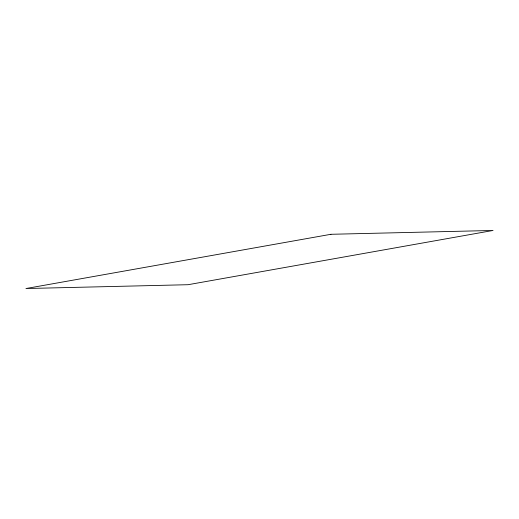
<?xml version="1.0" encoding="UTF-8"?>
<svg xmlns="http://www.w3.org/2000/svg" width="519" height="519" viewBox="0 0 519 519"><rect width="100%" height="100%" fill="white"/><g stroke="black" fill="none" stroke-linecap="round" stroke-linejoin="round"><path stroke-width="0.78" d="M330.947 234.29L25.95 288.532L188.053 284.71L493.05 230.468L330.947 234.29"/></g></svg>
